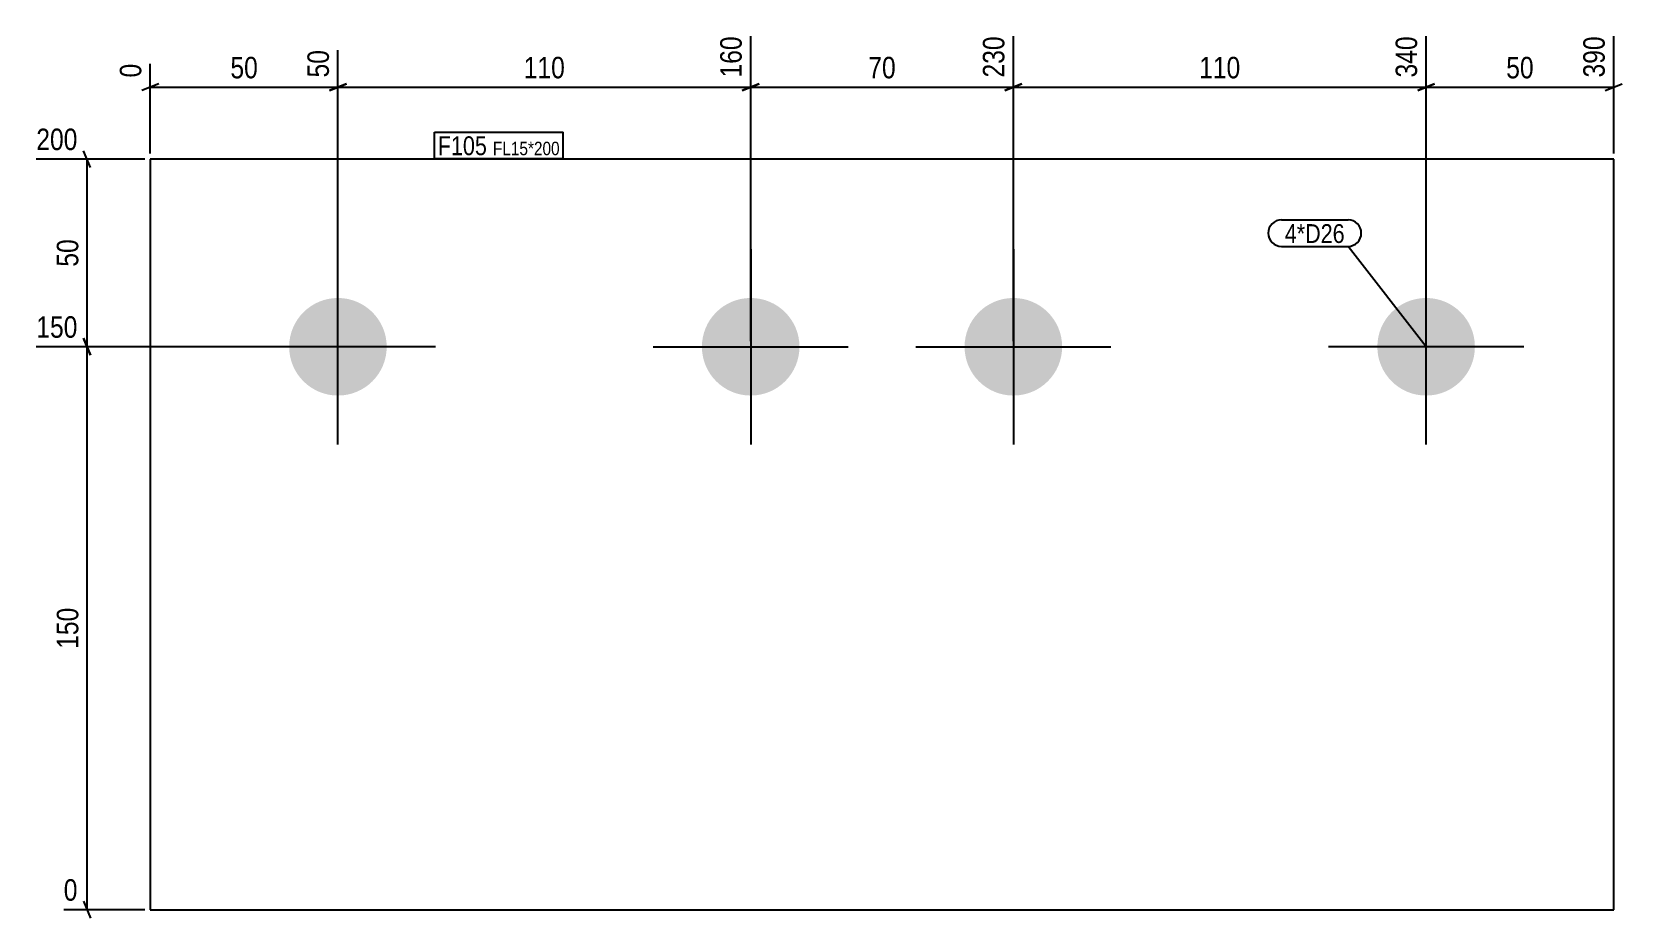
# Model space of a CAD drawing. Header units: millimetres. Extents: x 3 to 427, y 5 to 241.
import ezdxf

# ---------------------------------------------------------------- set-up
doc = ezdxf.new("R2010")
doc.units = ezdxf.units.MM
for name, color, linetype in [('MÅLSÆTNING', 7, 'Continuous'), ('STÅL', 7, 'Continuous'), ('TEKST', 7, 'Continuous')]:
    doc.layers.add(name, color=color, linetype=linetype)
doc.styles.add('Arial Narrow', font='ARIALN.TTF', dxfattribs={"height": 0.2})

msp = doc.modelspace()

# ---------------------------------------------------------------- hatches: boundary and pattern name
at = {"layer": 'STÅL', "linetype": 'Continuous'}
for points in [[(71.88, 156.75, -1), (97.88, 156.75, -1)], [(207.88, 156.75, -1), (181.88, 156.75, -1)], [(277.88, 156.75, -1), (251.88, 156.75, -1)], [(361.88, 156.75, -1), (387.88, 156.75, -1)]]:
    msp.add_hatch(color=3, dxfattribs=at).paths.add_polyline_path(points)

# ---------------------------------------------------------------- linework, layer by layer
at = {"layer": 'MÅLSÆTNING', "color": 7, "linetype": 'Continuous'}
for p, q in [((194.88, 158.25), (194.88, 239.47)), ((194.88, 158.25), (194.88, 239.47)), ((264.88, 158.25), (264.88, 239.47)), ((264.88, 158.25), (264.88, 239.47)), ((374.88, 158.25), (374.88, 239.47)), ((374.88, 158.25), (374.88, 239.47)), ((424.88, 208.25), (424.88, 239.47)), ((84.88, 158.25), (84.88, 235.81)), ((84.88, 158.25), (84.88, 235.81)), ((34.88, 208.25), (34.88, 232.16)), ((37.13, 226.85), (32.63, 225.05)), ((34.88, 225.95), (84.88, 225.95)), ((87.13, 226.85), (82.63, 225.05)), ((82.63, 225.05), (87.13, 226.85)), ((84.88, 225.95), (194.88, 225.95)), ((197.13, 226.85), (192.63, 225.05)), ((192.63, 225.05), (197.13, 226.85)), ((194.88, 225.95), (264.88, 225.95)), ((267.13, 226.85), (262.63, 225.05)), ((262.63, 225.05), (267.13, 226.85)), ((264.88, 225.95), (374.88, 225.95)), ((377.13, 226.85), (372.63, 225.05)), ((372.63, 225.05), (377.13, 226.85)), ((374.88, 225.95), (424.88, 225.95)), ((422.63, 225.05), (427.13, 226.85)), ((18.92, 204.5), (17.12, 209)), ((33.38, 206.75), (4.5, 206.75)), ((18.02, 156.75), (18.02, 206.75)), ((17.12, 159), (18.92, 154.5)), ((18.92, 154.5), (17.12, 159)), ((83.38, 156.75), (4.5, 156.75)), ((83.38, 156.75), (4.5, 156.75)), ((18.02, 6.75), (18.02, 156.75)), ((17.12, 9), (18.92, 4.5)), ((33.38, 6.75), (11.81, 6.75))]:
    msp.add_line(p, q, dxfattribs=at)
at = {"layer": 'STÅL', "color": 2, "linetype": 'Continuous'}
for p, q in [((424.88, 206.75), (34.88, 206.75)), ((34.88, 206.75), (34.88, 6.75)), ((424.88, 6.75), (424.88, 206.75)), ((34.88, 6.75), (424.88, 6.75))]:
    msp.add_line(p, q, dxfattribs=at)
at = {"layer": 'STÅL', "color": 3, "linetype": 'Continuous'}
for p, q in [((84.88, 130.75), (84.88, 182.75)), ((194.88, 182.75), (194.88, 130.75)), ((264.88, 182.75), (264.88, 130.75)), ((374.88, 130.75), (374.88, 182.75)), ((110.88, 156.75), (58.88, 156.75)), ((168.88, 156.75), (220.88, 156.75)), ((238.88, 156.75), (290.88, 156.75)), ((400.88, 156.75), (348.88, 156.75))]:
    msp.add_line(p, q, dxfattribs=at)

# ---------------------------------------------------------------- wipeouts: each hides what was drawn before it
at = {"color": 0}
msp.add_wipeout([(353.19, 184.41), (353.19, 189.66), (337.21, 189.66), (337.21, 184.41)], dxfattribs=at).dxf.layer = 'TEKST'

# ---------------------------------------------------------------- next in the draw order: wipeouts: each hides what was drawn before it
at = {"color": 0, "linetype": 'Continuous'}
for points in [[(193.68, 240.67), (185.28, 240.67), (185.28, 227.3), (193.68, 227.3)], [(263.68, 240.67), (255.28, 240.67), (255.28, 227.3), (263.68, 227.3)], [(373.68, 240.67), (365.28, 240.67), (365.28, 227.3), (373.68, 227.3)], [(423.68, 240.67), (415.28, 240.67), (415.28, 227.3), (423.68, 227.3)], [(33.68, 233.36), (25.28, 233.36), (25.28, 227.3), (33.68, 227.3)], [(83.68, 237.01), (75.28, 237.01), (75.28, 227.3), (83.68, 227.3)], [(16.67, 207.95), (16.67, 216.35), (3.3, 216.35), (3.3, 207.95)], [(16.67, 157.95), (16.67, 166.35), (3.3, 166.35), (3.3, 157.95)], [(16.67, 7.95), (16.67, 16.35), (10.61, 16.35), (10.61, 7.95)]]:
    msp.add_wipeout(points, dxfattribs=at).dxf.layer = 'MÅLSÆTNING'
at = {"color": 0}
for points, layer in [([(64.74, 227.07), (64.74, 235.47), (55.03, 235.47), (55.03, 227.07)], 'MÅLSÆTNING'), ([(146.56, 227.07), (146.56, 235.47), (133.2, 235.47), (133.2, 227.07)], 'MÅLSÆTNING'), ([(234.73, 227.07), (234.73, 235.47), (225.02, 235.47), (225.02, 227.07)], 'MÅLSÆTNING'), ([(326.56, 227.07), (326.56, 235.47), (313.2, 235.47), (313.2, 227.07)], 'MÅLSÆTNING'), ([(404.74, 227.07), (404.74, 235.47), (395.03, 235.47), (395.03, 227.07)], 'MÅLSÆTNING'), ([(16.89, 186.61), (8.49, 186.61), (8.49, 176.89), (16.89, 176.89)], 'MÅLSÆTNING'), ([(16.89, 88.43), (8.49, 88.43), (8.49, 75.07), (16.89, 75.07)], 'MÅLSÆTNING'), ([(124.6, 207.8), (124.6, 213.05), (111.49, 213.05), (111.49, 207.8)], 'TEKST'), ([(353.19, 184.41), (353.19, 189.66), (337.21, 189.66), (337.21, 184.41)], 'TEKST')]:
    msp.add_wipeout(points, dxfattribs=at).dxf.layer = layer

# ---------------------------------------------------------------- next in the draw order: linework, layer by layer
at = {"layer": 'TEKST', "color": 7, "linetype": 'Continuous'}
for p, q in [((336.31, 190.56), (354.09, 190.56)), ((336.31, 183.51), (354.09, 183.51)), ((374.88, 156.75), (354.09, 183.51))]:
    msp.add_line(p, q, dxfattribs=at)
for centre, start, end in [((336.31, 187.03), 90, 270), ((354.09, 187.03), 270, 90)]:
    msp.add_arc(centre, 3.52, start, end, dxfattribs=at)

# ---------------------------------------------------------------- next in the draw order: texts
at = {"layer": 'MÅLSÆTNING', "color": 3, "linetype": 'Continuous', "style": 'Arial Narrow'}
for s, height, p in [('160', 5.727, (192.48, 228.5)), ('230', 5.727, (262.48, 228.5)), ('340', 5.727, (372.48, 228.5)), ('390', 5.727, (422.48, 228.5)), ('50', 5.727, (82.48, 228.5)), ('0', 5.73, (32.48, 228.5))]:
    msp.add_text(s, height=height, rotation=90.0002, dxfattribs=at).set_placement(p)
at = {"layer": 'MÅLSÆTNING', "color": 3, "style": 'Arial Narrow'}
for s, p in [('50', (56.23, 228.27)), ('110', (134.4, 228.27)), ('70', (226.22, 228.27)), ('110', (314.4, 228.27)), ('50', (396.23, 228.27))]:
    msp.add_text(s, height=5.727, dxfattribs=at).set_placement(p)
at = {"layer": 'MÅLSÆTNING', "color": 3, "linetype": 'Continuous', "style": 'Arial Narrow'}
for s, height, p in [('200', 5.727, (4.5, 209.15)), ('150', 5.727, (4.5, 159.15)), ('0', 5.73, (11.81, 9.15))]:
    msp.add_text(s, height=height, dxfattribs=at).set_placement(p)
at = {"layer": 'MÅLSÆTNING', "color": 3, "style": 'Arial Narrow'}
for s, p in [('50', (15.69, 178.09)), ('150', (15.69, 76.27))]:
    msp.add_text(s, height=5.727, rotation=90.0002, dxfattribs=at).set_placement(p)
at = {"layer": 'TEKST', "color": 3, "style": 'Arial Narrow'}
msp.add_text('4*D26', height=5.011, dxfattribs=at).set_placement((337.21, 184.41))

# ---------------------------------------------------------------- next in the draw order: wipeouts: each hides what was drawn before it
at = {"color": 0}
msp.add_wipeout([(124.6, 207.8), (124.6, 213.05), (111.49, 213.05), (111.49, 207.8)], dxfattribs=at).dxf.layer = 'TEKST'

# ---------------------------------------------------------------- next in the draw order: linework, layer by layer
at = {"layer": 'TEKST', "color": 7, "linetype": 'Continuous'}
for p, q in [((110.59, 213.95), (144.89, 213.95)), ((110.59, 206.9), (110.59, 213.95))]:
    msp.add_line(p, q, dxfattribs=at)

# ---------------------------------------------------------------- next in the draw order: wipeouts: each hides what was drawn before it
at = {"color": 0}
msp.add_wipeout([(143.99, 207.8), (143.99, 211.55), (126.18, 211.55), (126.18, 207.8)], dxfattribs=at).dxf.layer = 'TEKST'

# ---------------------------------------------------------------- next in the draw order: wipeouts: each hides what was drawn before it
msp.add_wipeout([(143.99, 207.8), (143.99, 211.55), (126.18, 211.55), (126.18, 207.8)], dxfattribs=at).dxf.layer = 'TEKST'

# ---------------------------------------------------------------- next in the draw order: linework, layer by layer
at = {"layer": 'TEKST', "color": 7, "linetype": 'Continuous'}
for p, q in [((144.89, 206.9), (144.89, 213.95)), ((110.59, 206.9), (144.89, 206.9))]:
    msp.add_line(p, q, dxfattribs=at)

# ---------------------------------------------------------------- next in the draw order: texts
at = {"layer": 'TEKST', "color": 3, "style": 'Arial Narrow'}
for s, height, p in [('F105', 5.011, (111.49, 207.8)), ('FL15*200', 3.579, (126.18, 207.8))]:
    msp.add_text(s, height=height, dxfattribs=at).set_placement(p)

doc.saveas('drawing.dxf')
